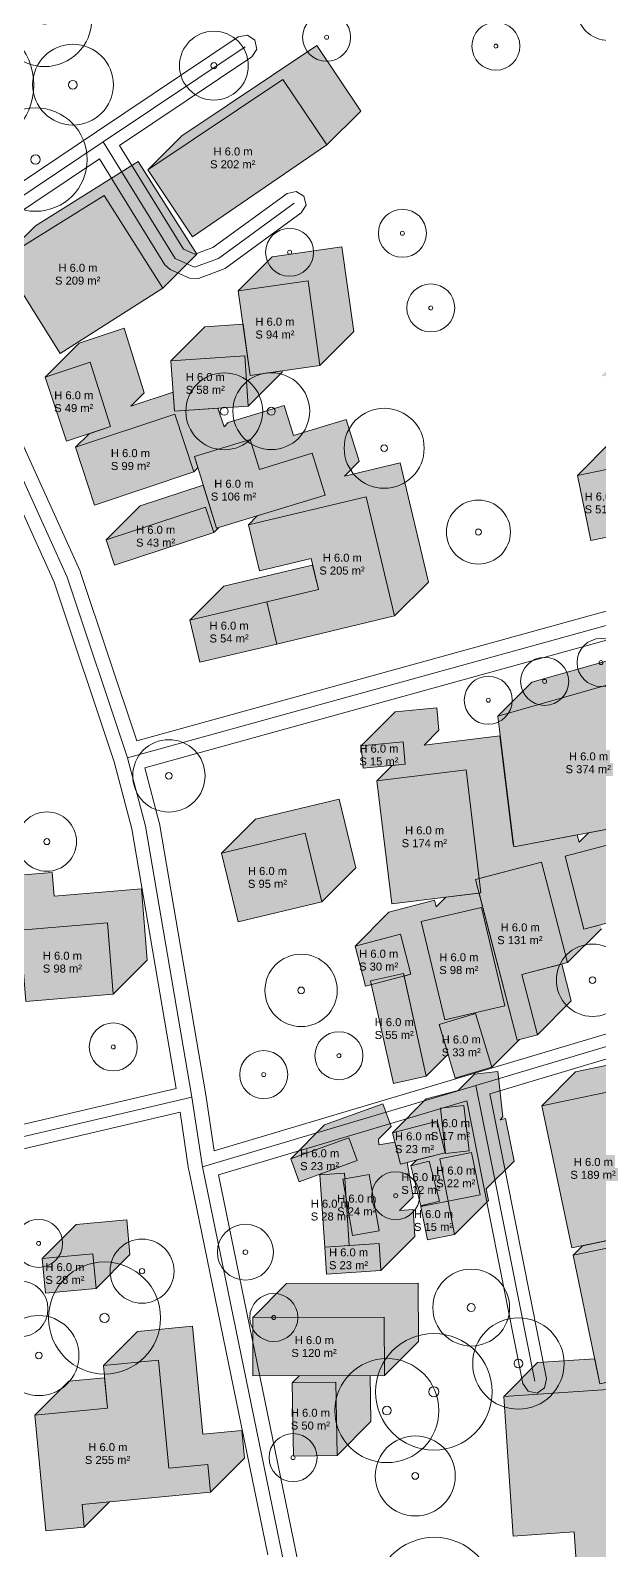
# Model space of a CAD drawing. Header units: metres. Extents: x -4 to 969, y -5 to 964.
# Drawn here: x 252.4 to 323.6, y 416.8 to 606.7 of the extents above; entities that cross this region are included whole.
import ezdxf

# ---------------------------------------------------------------- set-up
doc = ezdxf.new("R2010")
doc.units = ezdxf.units.M
doc.header["$MEASUREMENT"] = 0
for name, color, linetype, lineweight, true_color in [('TPX_BUILDING_AREAS_TEXT', 7, 'CONTINUOUS', 0, 0x000000), ('TPX_BUILDING_HEIGHTS_TEXT', 7, 'CONTINUOUS', 0, 0x000000), ('TPX_BUILDINGS', 7, 'CONTINUOUS', 0, 0x000000), ('TPX_BUILDINGS_HATCH', 7, 'CONTINUOUS', 0, 0xf0f0f0), ('TPX_BUILDINGS_SHADOWS_HATCH', 7, 'CONTINUOUS', 0, 0x000000), ('TPX_BUILDINGS_SHADOWS_OUTLINES', 7, 'CONTINUOUS', 0, 0x000000), ('TPX_ROADS_AXES', 7, 'CONTINUOUS', 0, 0x323232), ('TPX_ROADS_CONTOURS', 7, 'CONTINUOUS', 0, 0x646464), ('TPX_VEGETATION_TREES_INDIVIDUAL', 7, 'CONTINUOUS', 0, 0x136734)]:
    doc.layers.add(name, color=color, linetype=linetype, lineweight=lineweight, true_color=true_color)
doc.styles.add('TPX_TEXTE', font='arial.ttf')

# ---------------------------------------------------------------- blocks, each defined once
blk = doc.blocks.new('TREETR005_CR065')
at = {"layer": 'TPX_VEGETATION_TREES_INDIVIDUAL'}
for radius in [6.5, 0.5416666666666666]:
    blk.add_circle((0, 0, 0.0361), radius, dxfattribs=at)
blk = doc.blocks.new('TREETR007_CR080')
at = {"layer": 'TPX_VEGETATION_TREES_INDIVIDUAL'}
for radius in [8.03, 0.7083333333333334]:
    blk.add_circle((0, 0, 0.0361), radius, dxfattribs=at)
blk = doc.blocks.new('TREETR003_CR040')
at = {"layer": 'TPX_VEGETATION_TREES_INDIVIDUAL'}
for radius in [4, 0.3333333333333333]:
    blk.add_circle((0, 0, 0.0361), radius, dxfattribs=at)
blk = doc.blocks.new('TREETR006_CR059')
at = {"layer": 'TPX_VEGETATION_TREES_INDIVIDUAL'}
for radius in [5.9, 0.5833333333333334]:
    blk.add_circle((0, 0, 0.0361), radius, dxfattribs=at)
blk = doc.blocks.new('TREETR003_CR030')
at = {"layer": 'TPX_VEGETATION_TREES_INDIVIDUAL'}
for radius in [3, 0.25]:
    blk.add_circle((0, 0, 0.0361), radius, dxfattribs=at)
blk = doc.blocks.new('TREETR004_CR037')
at = {"layer": 'TPX_VEGETATION_TREES_INDIVIDUAL'}
for radius in [3.71, 0.375]:
    blk.add_circle((0, 0, 0.0361), radius, dxfattribs=at)
blk = doc.blocks.new('TREETR004_CR043')
at = {"layer": 'TPX_VEGETATION_TREES_INDIVIDUAL'}
for radius in [4.3, 0.375]:
    blk.add_circle((0, 0, 0.0361), radius, dxfattribs=at)
blk = doc.blocks.new('TREETR006_CR075')
at = {"layer": 'TPX_VEGETATION_TREES_INDIVIDUAL'}
for radius in [7.5, 0.625]:
    blk.add_circle((0, 0, 0.0361), radius, dxfattribs=at)
blk = doc.blocks.new('TREETR006_CR073')
at = {"layer": 'TPX_VEGETATION_TREES_INDIVIDUAL'}
for radius in [7.28, 0.625]:
    blk.add_circle((0, 0, 0.0361), radius, dxfattribs=at)
blk = doc.blocks.new('TREETR005_CR051')
at = {"layer": 'TPX_VEGETATION_TREES_INDIVIDUAL'}
for radius in [5.05, 0.5416666666666666]:
    blk.add_circle((0, 0, 0.0361), radius, dxfattribs=at)
blk = doc.blocks.new('TREETR005_CR048')
at = {"layer": 'TPX_VEGETATION_TREES_INDIVIDUAL'}
for radius in [4.8, 0.5]:
    blk.add_circle((0, 0, 0.0361), radius, dxfattribs=at)
blk = doc.blocks.new('TREETR003_CR035')
at = {"layer": 'TPX_VEGETATION_TREES_INDIVIDUAL'}
for radius in [3.5, 0.2916666666666667]:
    blk.add_circle((0, 0, 0.0361), radius, dxfattribs=at)
blk = doc.blocks.new('TREETR004_CR040')
at = {"layer": 'TPX_VEGETATION_TREES_INDIVIDUAL'}
for radius in [4, 0.375]:
    blk.add_circle((0, 0, 0.0361), radius, dxfattribs=at)
blk = doc.blocks.new('TREETR006_CR070')
at = {"layer": 'TPX_VEGETATION_TREES_INDIVIDUAL'}
for radius in [7, 0.5833333333333334]:
    blk.add_circle((0, 0, 0.0361), radius, dxfattribs=at)
blk = doc.blocks.new('TREETR006_CR065')
at = {"layer": 'TPX_VEGETATION_TREES_INDIVIDUAL'}
for radius in [6.46, 0.5833333333333334]:
    blk.add_circle((0, 0, 0.0361), radius, dxfattribs=at)
blk = doc.blocks.new('TREETR005_CR057')
at = {"layer": 'TPX_VEGETATION_TREES_INDIVIDUAL'}
for radius in [5.71, 0.5416666666666666]:
    blk.add_circle((0, 0, 0.0361), radius, dxfattribs=at)
blk = doc.blocks.new('TREETR004_CR050')
at = {"layer": 'TPX_VEGETATION_TREES_INDIVIDUAL'}
for radius in [5, 0.4166666666666667]:
    blk.add_circle((0, 0, 0.0361), radius, dxfattribs=at)
blk = doc.blocks.new('TREETR004_CR045')
at = {"layer": 'TPX_VEGETATION_TREES_INDIVIDUAL'}
for radius in [4.52, 0.4166666666666667]:
    blk.add_circle((0, 0, 0.0361), radius, dxfattribs=at)

msp = doc.modelspace()

# ---------------------------------------------------------------- hatches: boundary and pattern name
at = {"layer": 'TPX_BUILDINGS_HATCH'}
for points in [[(283.96774423879106, 600.6147522518877), (267.0917009190889, 589.3102840969805), (272.6891130284639, 580.9551806042437), (289.45521677297074, 592.4141535351519), (283.96774423879106, 600.6147522518877)], [(261.6363128499361, 586.1102490017656), (248.81372106831986, 578.0903448651079), (256.1507839040132, 566.3785223553423), (268.9839242772432, 574.5422119686846), (261.6363128499361, 586.1102490017656)], [(287.11572874349076, 575.4446997235063), (278.4024394826265, 574.2148632595781), (279.8996023015352, 563.636635262752), (288.60197389882524, 564.8553833554033), (287.11572874349076, 575.4446997235063)], [(279.20280588429887, 566.0895351956133), (269.97315538686235, 565.4553751538042), (270.4069837407442, 559.164633233333), (279.63663614552934, 559.7987923214678), (279.20280588429887, 566.0895351956133)], [(259.87713182729203, 565.2721552441362), (254.27558649342973, 563.4207787106279), (256.93723905843217, 555.4112667629961), (262.4074720219942, 557.2291006634478), (259.87713182729203, 565.2721552441362)], [(270.4627641515108, 558.7998785565142), (258.06726682942826, 554.6625065396074), (260.4419969395967, 547.4373011181597), (272.83749521535356, 551.5746731350664), (270.4627641515108, 558.7998785565142)], [(279.90026319783647, 555.619636018062), (272.90876711171586, 553.4878954479937), (275.6716560201021, 544.52768846252), (289.2608026341768, 548.6573671887163), (287.64726198476274, 553.8942856381182), (281.0496448354097, 551.8852896282915), (279.90026319783647, 555.619636018062)], [(326.8331254796358, 552.3790783474687), (320.76997316640336, 551.1235193798784), (322.4682687596651, 543.0117773602251), (328.5314220265718, 544.2673372814897), (326.8331254796358, 552.3790783474687)], [(274.28447283071, 547.1555723736528), (261.8778346852632, 543.084516007686), (262.91609133046586, 539.924869019771), (275.32273042958695, 543.9959253857378), (274.28447283071, 547.1555723736528)], [(294.3643487767549, 548.4726881573442), (279.66741598409135, 544.9701923916582), (281.0415052251192, 539.212876755977), (287.4871543721529, 540.745953042293), (288.4069484547945, 536.8782658169512), (281.96129835408647, 535.3451885769609), (283.2135623769136, 530.0740789959673), (297.9105008916231, 533.576576669002), (294.3643487767549, 548.4726881573442)], [(281.96129835408647, 535.3451885769609), (272.34208620351274, 533.0512432644609), (273.5943168477388, 527.791191537166), (283.2135623769136, 530.0740789959673), (281.96129835408647, 535.3451885769609)], [(329.69866693776567, 526.4120611737017), (310.84562814992387, 521.0732912609819), (312.81894529622514, 504.73522229888476), (336.03305185597856, 509.12423082091846), (329.69866693776567, 526.4120611737017)], [(298.9841493443819, 517.8441605160479), (293.77296007436235, 517.3650602886919), (294.0217479543062, 514.5681032727007), (299.2329372243257, 515.0472035000566), (298.9841493443819, 517.8441605160479)], [(306.8565944508882, 514.3498978207354), (295.7016443089815, 512.9915470669512), (297.57366026204545, 497.6262898037676), (308.7176650838228, 498.98461003997363), (306.8565944508882, 514.3498978207354)], [(286.77331484120805, 506.45329614379443), (276.30053652089555, 503.9468473980669), (278.37241972249467, 495.38278051116504), (288.8561815099092, 497.8782028744463), (286.77331484120805, 506.45329614379443)], [(330.81670130055863, 506.5883345196489), (319.2283624486299, 503.5811247418169), (321.59751070302445, 494.45394178130664), (324.91315496724565, 495.31473680236377), (325.809806235251, 491.88930268981494), (334.0715240315767, 494.04674478271045), (330.81670130055863, 506.5883345196489)], [(316.295742400107, 502.80987115600146), (308.04491461080033, 500.6745800564531), (313.25928247731645, 480.57487817504443), (315.7760919408174, 481.2343811581377), (313.8166002110811, 488.7703756878618), (319.55055940907914, 490.26828046538867), (316.295742400107, 502.80987115600146)], [(308.7884734944673, 497.17130799987353), (301.27030885976274, 495.40299268462695), (304.19588697713334, 483.11480661132373), (311.71405351918656, 484.8831219265703), (308.7884734944673, 497.17130799987353)], [(262.0453428105684, 495.2262596676592), (251.12999285024125, 494.3330320904497), (251.84492529195268, 485.4334082196001), (262.77122915547807, 486.326667268062), (262.0453428105684, 495.2262596676592)], [(298.6575597600313, 493.8143543789629), (292.98924101155717, 492.3387531826738), (294.2845319585176, 487.34421392180957), (299.96380174916703, 488.81984563567676), (298.6575597600313, 493.8143543789629)], [(299.0437311009737, 488.8946613857988), (294.93979585927445, 487.9763598034624), (297.7791990117403, 475.17926641204394), (301.8940852956148, 476.0975985119585), (299.0437311009737, 488.8946613857988)], [(308.059281714377, 483.89973684051074), (303.4857448415132, 482.52673669555224), (305.51952398580033, 475.83135457732715), (310.10398042958695, 477.2154430935625), (308.059281714377, 483.89973684051074)], [(326.46099985402543, 474.51912255981006), (316.31573713582475, 472.367438752437), (320.09989870351274, 454.61905141570605), (330.3108390645357, 456.78197904326953), (326.46099985402543, 474.51912255981006)], [(306.5804342107149, 472.40638204314746), (303.65751684468705, 472.0774740765337), (304.297638304648, 466.4176153729204), (307.231476195273, 466.7576107571367), (306.5804342107149, 472.40638204314746)], [(303.23498571675736, 470.4618267605547), (297.6541761235567, 469.01964612700976), (298.6727145985933, 465.08588929870166), (304.2535251454683, 466.5280699322466), (303.23498571675736, 470.4618267605547)], [(292.2025007085176, 468.3850578854326), (284.9496034459444, 465.74391694762744), (285.99791181844193, 462.9049782345537), (293.25077856343705, 465.55717797973193), (292.2025007085176, 468.3850578854326)], [(302.26352728169877, 465.44984956481494), (299.96551168721635, 464.8683685848955), (301.2278903798433, 459.89585252502), (303.52590692800004, 460.47733350493945), (302.26352728169877, 465.44984956481494)], [(307.5606178120943, 466.537378747249), (303.59869612019975, 465.7411140988115), (304.6210016087862, 460.46935792663135), (308.6377385930391, 461.24366136291064), (307.5606178120943, 466.537378747249)], [(291.6564048604341, 463.9824642727617), (288.59078539174516, 463.7747940609697), (289.19662607472856, 454.73111100890674), (292.26227606099565, 454.927723367), (291.6564048604341, 463.9824642727617)], [(294.76691473287065, 463.8032335827593), (291.4504894093843, 463.21888776519336), (292.6748527364107, 456.1894888470415), (296.0241311864229, 456.7739271710161), (294.76691473287065, 463.8032335827593)], [(304.6210016087862, 460.46935792663135), (301.2281392888399, 459.8073896954302), (302.02831972402055, 455.64080186584033), (305.4321321324678, 456.3027996609453), (304.6210016087862, 460.46935792663135)], [(330.5324672536226, 455.8537373135332), (320.2557290868135, 453.7237972805742), (323.5861533955904, 437.66599698760547), (334.0266898946138, 439.96226735808887), (330.5324672536226, 455.8537373135332)], [(260.2123931722017, 453.8976139614824), (253.9064725713106, 453.29380269744433), (254.31285894673783, 448.9712957928423), (260.61878050130326, 449.57510610320605), (260.2123931722017, 453.8976139614824)], [(295.9957603291841, 455.18150563933887), (289.19662607472856, 454.73111100890674), (289.42513025563676, 451.3590845654253), (296.22426546376664, 451.8094791958574), (295.9957603291841, 455.18150563933887)], [(296.6458715276094, 445.97207780578174), (280.19800318044145, 445.9257893154863), (280.2185090855928, 438.63867040374316), (296.66638124745805, 438.68495794036426), (296.6458715276094, 445.97207780578174)], [(262.0516675786348, 434.59564157226123), (252.96499479573686, 433.72967477538623), (254.3525823430391, 419.28086324431933), (259.1477235631319, 419.73666997649707), (258.86596144002397, 422.5777659008745), (274.92636717122514, 424.11577363708057), (274.588108427939, 427.57595391967334), (269.7163451985689, 427.1088709423784), (268.41903150838334, 440.60695501067676), (261.5438312367769, 439.94625135161914), (262.0516675786348, 434.59564157226123)], [(353.686310179648, 438.8786568234209), (311.5667623357149, 436.0619358608965), (312.7327836827608, 418.6379170010332), (320.37496984761674, 419.1459784100298), (320.9467519597383, 410.5334581921343), (313.3155139760347, 410.0254273007158), (314.2988237218233, 395.26585622527637), (342.6997331456514, 397.1593126843218), (341.49922693532426, 415.15824743011035), (355.2179378346773, 416.0704531262163), (353.686310179648, 438.8786568234209)], [(290.56914270680863, 437.86056943633594), (285.1378387288423, 437.76787896850146), (285.3169444875093, 428.60135789611377), (290.7372678593965, 428.70507474639453), (290.56914270680863, 437.86056943633594)]]:
    msp.add_hatch(color=256, dxfattribs=at).paths.add_polyline_path(points)
at = {"layer": 'TPX_BUILDINGS_SHADOWS_HATCH'}
for points in [[(271.3343414143892, 593.5529255459551), (267.09173811238725, 589.3103212902788), (283.96773851674516, 600.6147608349565), (289.45522344869096, 592.4141611645464), (293.69785726827104, 596.6567940304521), (288.21038473409135, 604.8573937008623), (271.3343414143892, 593.5529255459551)], [(253.05636156362016, 582.3329853604082), (248.813751585898, 578.090375382686), (261.6363080815645, 586.1102575848345), (268.9839309529634, 574.5422195980791), (273.2265647725435, 578.7848524639849), (265.87895334523637, 590.3528894970659), (253.05636156362016, 582.3329853604082)], [(282.6450799779268, 578.4575037548784), (278.4024509267183, 574.2148747036699), (287.11572683614213, 575.4447102139238), (288.6019824818941, 564.8553928921465), (292.84461534779985, 569.0980248043779), (291.35836923879106, 579.687341172481), (282.6450799779268, 578.4575037548784)], [(274.21579588216264, 569.6980166027788), (269.97316683095414, 565.455386597896), (279.20280493062455, 566.0895447323564), (279.6366447285982, 559.7988018582109), (283.87927664082963, 564.0414328167681), (283.8688577489229, 564.1925100872759), (279.89960420888383, 563.6366247723345), (278.99523199361283, 570.0264057705645), (274.21579588216264, 569.6980166027788)], [(258.51822698873, 567.6634192059282), (254.27560079854447, 563.420793969417), (259.8771289662691, 565.2721647808794), (262.4074796513887, 557.2291102001909), (259.7511018590303, 556.3463425228838), (258.06728304189164, 554.6625227520708), (270.4627603368135, 558.7998880932573), (272.8375028447481, 551.5746817181353), (273.3428672627779, 552.0800451824907), (272.9087566212984, 553.4878925869707), (279.9002603368135, 555.6196455548052), (281.0496515111299, 551.8853020260576), (287.64725817006547, 553.8942951748613), (289.26081026357133, 548.6573757717852), (280.7761262730928, 546.0789026806597), (279.6674293355318, 544.9702057430986), (294.364345915732, 548.4726986477617), (297.9105085210176, 533.5765852520708), (302.1531413869234, 537.8192171643022), (298.6069892720552, 552.7153296063188), (291.6641935185762, 551.0607580731157), (293.5034431294771, 552.9000076840166), (291.88990248006303, 558.1369261334185), (285.29228533071, 556.1279301235918), (284.14290369313676, 559.8622765133623), (277.15140760701615, 557.7305368969683), (276.62449301045854, 557.2036223004106), (275.8568910436006, 559.5390801022295), (270.4069846944185, 559.1646227429155), (270.2422775105806, 561.5528149197344), (264.9721072987886, 559.7937368939165), (266.6501125172945, 561.4717421124224), (264.1197723225923, 569.5147966931108), (258.51822698873, 567.6634192059282)], [(325.01261366170365, 555.3661598751787), (320.7699855641695, 551.1235317776445), (326.83312357228715, 552.3790888378862), (328.53142965596635, 544.2673458645586), (331.1547511891695, 546.8906673977617), (328.4273580388399, 546.2242884228472), (326.72133672994096, 553.1859907696489), (332.3789495305391, 554.573116738582), (334.1506427602144, 547.6226639340166), (337.36011350911576, 550.8321337292437), (336.38443792623, 555.4469017575029), (342.3490413503023, 556.7021984646562), (345.10148561757524, 543.6837019512895), (347.70259607594926, 546.2848133633379), (344.3678993062349, 560.4768204281572), (340.6270879582735, 559.6895451138262), (337.25771845143754, 556.3201756069902), (336.62159288686235, 558.8157476971392), (335.48253668111283, 558.53647752502), (335.57086313527543, 558.6248039791826), (333.406600363669, 568.8804726193193), (327.9782747105928, 567.7372793743853), (323.73564661305863, 563.4946512768511), (329.16395796102006, 564.6378416607622), (331.32823026936967, 554.3821720669512), (325.89989698689897, 553.2389597485308), (325.43262708943803, 555.4531368801836), (325.01261366170365, 555.3661598751787)], [(266.1204751805635, 547.3271565029863), (261.8778499440523, 543.0845312664751), (274.28446996968705, 547.155581910396), (275.32273710530717, 543.9959339688066), (275.9342979268404, 544.6074928829912), (275.67165888112504, 544.5276789257769), (274.01014269154985, 549.9160351345781), (266.1204751805635, 547.3271565029863)], [(276.58472669881303, 537.2938837597612), (272.34209860127885, 533.0512566159014), (281.96129644673783, 535.3451981137041), (288.40693605702836, 536.8782734463457), (287.6791213826509, 539.9386963436846), (286.20393884938676, 539.5878290722612), (276.58472669881303, 537.2938837597612)], [(298.01560056966264, 521.6077007839922), (293.7729705647798, 517.3650707791094), (298.98414839070756, 517.8441710064653), (299.2329467610689, 515.0472149441484), (297.6078885869356, 514.8977922985796), (295.7016567067476, 512.9915594647173), (306.8565934972139, 514.3499073574785), (308.49875486653764, 500.79204316833057), (316.295739539084, 502.8098806927446), (319.5505670384737, 490.2682890484575), (323.79319990437943, 494.51092096068896), (323.66845739644486, 494.9915842602495), (321.5975135640474, 494.4539322445635), (319.22835291188676, 503.58112188079394), (330.81669939321, 506.5883440563921), (334.07153166097123, 494.0467533657793), (332.238369353232, 493.568028886104), (328.4439481572481, 489.7736076901201), (334.87932432454545, 491.06338639953174), (335.8678582982393, 486.12327237823047), (340.11049116414506, 490.36590524413623), (339.1219676808687, 495.30601735808887), (334.380513556418, 494.3557352612261), (338.314164526877, 498.28938527801074), (337.87738741200883, 499.97238584258594), (337.17623461049516, 499.81666036345996), (336.0226625279756, 505.03275438048877), (333.50558508199174, 504.4727720806841), (333.07295645039994, 506.43987413146533), (338.1618608311983, 507.57106633880176), (339.7480501012178, 500.3878759930376), (343.9906829671236, 504.6305069515947), (342.4045041875215, 511.8136972973589), (337.6701453999849, 510.7613243649248), (340.27569235127885, 513.3668713162187), (333.94130743306596, 530.654701669002), (315.08826864522416, 525.3159327099565), (310.8456424550386, 521.073306519771), (329.6986640767427, 526.4120707104448), (336.0330594853731, 509.1242394039873), (335.6930230931612, 509.0599321911577), (335.5548309163423, 508.92174001433887), (335.5271076039644, 509.02856298186816), (322.1458543614717, 506.4986166546587), (320.983727820334, 505.336490113521), (320.75059164327104, 506.23481984832324), (312.81894720357377, 504.7352118084673), (312.7815135793062, 505.0450558254961), (312.7413867787691, 505.03467126586474), (311.0992349461885, 518.5925383160356), (301.624524481711, 517.4387917111162), (303.475577719626, 519.2898449490312), (303.22678983968217, 522.0868010113481), (298.01560056966264, 521.6077007839922)], [(280.54317701619584, 508.1894888470415), (276.300549872336, 503.94686170318164), (286.7733119801851, 506.4533066342119), (288.85618913930375, 497.87821145751514), (293.0988220052095, 502.1208443234209), (291.01595533650834, 510.69593759276904), (280.54317701619584, 508.1894888470415)], [(244.29560793202836, 500.656576592708), (240.05297697347123, 496.4139465878252), (250.88074148457963, 497.29586644866504), (251.35599554341752, 491.51958795287646), (251.1299833134981, 494.3330311367754), (262.0453418568941, 495.22627015807666), (262.7712377385469, 486.3266777584795), (267.01386965077836, 490.5693087170366), (266.2879833058687, 499.4689011166338), (255.37263429921586, 498.57567258575), (255.36756647389848, 498.5706047604326), (255.12338293355424, 501.53849645354785), (244.29560793202836, 500.656576592708)], [(315.9110435323091, 489.3175053189043), (313.8166116551729, 488.7703680584673), (315.77609957021195, 481.23438974120654), (320.0187324361177, 485.4770226071123), (318.8223842458101, 490.0780453274492), (315.9110435323091, 489.3175053189043)], [(320.55837763112504, 476.6100792477373), (316.31574953359086, 472.3674511502031), (326.4609979466768, 474.51913305022754), (326.68762720387895, 473.4750389645342), (341.2165092305513, 476.6727432797197), (348.59310472768266, 443.1658606121782), (352.8357375935884, 447.40849157073535), (346.473983176169, 476.3056702206377), (341.832363493857, 475.74559159972705), (341.3114093617769, 480.00248475768603), (330.930261023459, 477.71766706206836), (330.7036403493257, 478.76176400878467), (320.55837763112504, 476.6100792477373)], [(289.19224394124467, 469.98655744292773), (284.9496206120821, 465.74393411376514), (292.20249784749467, 468.3850674221758), (293.2507861928316, 465.5571865628008), (288.7142633275362, 463.89827199676074), (288.59079683583695, 463.7748055050615), (291.6564039067598, 463.9824747631792), (291.7045110539766, 463.2636560986284), (294.766912825522, 463.80324407317676), (296.0241388158174, 456.77393575408496), (292.6748546437593, 456.18947931029834), (291.8678411321016, 460.82270570495166), (292.2618545369478, 454.9341702053789), (295.9957593755098, 455.18151517608203), (296.2242740468355, 451.8094887326006), (300.46690595906693, 456.0521196911577), (300.2384008244844, 459.42414613463916), (298.5633920506807, 459.31318898894824), (300.2667716817232, 461.0165676663164), (299.50069177907426, 465.29984231689014), (298.67271650594193, 465.0858788082842), (297.95443189900834, 467.859963853145), (295.94714296620805, 467.5062851498369), (295.9002775029512, 468.2066769192461), (297.49341905873735, 469.7998184750322), (296.4451412038179, 472.6276993344072), (289.19224394124467, 469.98655744292773)], [(321.4334510640474, 454.9015202114824), (320.25574148457963, 453.72381063201465), (330.53246534627397, 455.85374685027637), (333.9491638020845, 440.3148970196489), (328.8669866399141, 463.43420358398), (330.3108466939302, 456.7819876263384), (321.4334510640474, 454.9015202114824)], [(258.1491130666109, 457.53644414641894), (253.90648306172807, 453.29381414153613), (260.2123922185274, 453.8976244518999), (260.6187900380464, 449.57511754729785), (264.86142099660356, 453.81774755218066), (264.455033667502, 458.14025541045703), (258.1491130666109, 457.53644414641894)], [(284.44064462941606, 450.16843076446094), (280.1980127171846, 445.9257998059038), (296.6458715276094, 445.9720873425249), (296.6663907842012, 438.68496843078174), (300.90902174275834, 442.92759938933887), (300.8885120229097, 450.21471830108203), (284.44064462941606, 450.16843076446094)], [(265.7864717320772, 444.18889184691943), (261.54384077352006, 439.9462618420366), (268.419030554709, 440.6069645474199), (269.71635378163774, 427.1088823864702), (274.5881074742647, 427.5759644100908), (274.926375754294, 424.11578412749805), (279.16900766652543, 428.35841413238086), (278.8307489232393, 431.81859441497363), (273.9589856938692, 431.3515114376787), (272.66167200368363, 444.84959550597705), (265.7864717320772, 444.18889184691943)], [(315.8094028310152, 440.3045763561968), (311.5667737798067, 436.0619473049883), (353.67079866689164, 438.8776297161821), (353.6527007893892, 439.14395280578174), (373.45878923696, 440.49352212646045), (374.2927678899141, 428.2215637753252), (378.53539980214555, 432.4641947338823), (377.7014306859346, 444.7361530850176), (357.895351775107, 443.38659330108203), (357.60863531392533, 443.0998768399004), (344.22295225423295, 442.20471616485156), (323.5861562566133, 437.6659874508623), (322.9399951772066, 440.7814306805376), (315.8094028310152, 440.3045763561968)], [(257.20763529103715, 437.97231622436084), (252.96500528615434, 433.729686219478), (262.051656134543, 434.5956501553301), (261.69062078755815, 438.3995470593218), (257.20763529103715, 437.97231622436084)], [(286.02496088307817, 438.6550011227373), (285.1378492192598, 437.76788945891894), (290.5691417531343, 437.8605799267534), (290.7372773961397, 428.7050842831377), (294.9799083546968, 432.94771619536914), (294.87464559834916, 438.67990632751025), (286.02496088307817, 438.6550011227373)], [(262.3195365743013, 422.9084839413408), (258.86597288411576, 422.57775731780566), (259.1477321462007, 419.73667951324023), (262.3195365743013, 422.9084839413408)]]:
    msp.add_hatch(color=256, dxfattribs=at).paths.add_polyline_path(points)
h = msp.add_hatch(color=256, dxfattribs=at)
h.paths.add_polyline_path([(297.23188150685746, 496.5813936779741), (292.9892543629976, 492.33876653411426), (298.65755689900834, 493.81436391570605), (299.96380937856156, 488.8198542187456), (299.10982836049516, 488.59794946410693), (301.8940929250093, 476.09760709502734), (304.61280477803666, 478.81631799438037), (303.48573530477006, 482.5267338345293), (308.05927885335404, 483.8997463772539), (310.1039880589815, 477.21545167663135), (313.5358861760469, 480.64734884002246), (313.2592843846651, 480.57486863830127), (308.490509398398, 498.9569115231279), (304.3153232411714, 498.44800706603564), (303.11251390737016, 497.2451977322344), (302.9002002553316, 498.0569948742632), (297.23188150685746, 496.5813936779741)])
h.paths.add_polyline_path([(301.2702993230196, 495.4029907772783), (308.7884715871187, 497.1713175366167), (311.7140611485811, 484.8831314633135), (304.195888884482, 483.11479707458057), (301.2702993230196, 495.4029907772783)], flags=16)
h = msp.add_hatch(color=256, dxfattribs=at)
h.paths.add_polyline_path([(301.896816618857, 473.26228662231006), (297.6541885213228, 469.0196594784502), (303.2349828557344, 470.46183725097217), (304.25353277486283, 466.5280785153154), (300.70931471150834, 465.6121725628618), (299.9655259923311, 464.86838289001025), (302.26352537435014, 465.4498591015581), (303.5259145573946, 460.4773430416826), (301.3466399983736, 459.92589040496387), (301.228151686606, 459.8074020931963), (304.6209901646944, 460.4693655560259), (303.5986865834566, 465.7411121914629), (307.56061590474565, 466.5373882839922), (308.63774717610795, 461.2436708996538), (304.62101305287797, 460.4693493435625), (305.43214071553666, 456.3028101513628), (309.6747726277681, 460.5454411099199), (309.39200723927934, 461.9979300091509), (312.8803800420137, 465.48630185821094), (311.8032583073946, 470.7800192425493), (311.11569917958695, 470.6418337414507), (311.4741166905733, 471.000251252437), (310.8230747060152, 476.64902253844775), (307.90015733998735, 476.3201155255083), (305.86874521535356, 474.2887043545488), (301.896816618857, 473.26228662231006)])
h.paths.add_polyline_path([(303.6575063542696, 472.0774731228594), (306.58043230336625, 472.4063915798906), (307.23148477834184, 466.7576202938799), (304.2976392583223, 466.4176048825029), (303.6575063542696, 472.0774731228594)], flags=16)

# ---------------------------------------------------------------- linework, layer by layer
at = {"layer": 'TPX_BUILDINGS', "elevation": 0.042100000000000005}
for points in [[(283.96774423879106, 600.6147522518877), (267.0917009190889, 589.3102840969805), (272.6891130284639, 580.9551806042437), (289.45521677297074, 592.4141535351519)], [(261.6363128499361, 586.1102490017656), (248.81372106831986, 578.0903448651079), (256.1507839040132, 566.3785223553423), (268.9839242772432, 574.5422119686846)], [(287.11572874349076, 575.4446997235063), (278.4024394826265, 574.2148632595781), (279.8996023015352, 563.636635262752), (288.60197389882524, 564.8553833554033)], [(279.20280588429887, 566.0895351956133), (269.97315538686235, 565.4553751538042), (270.4069837407442, 559.164633233333), (279.63663614552934, 559.7987923214678)], [(259.87713182729203, 565.2721552441362), (254.27558649342973, 563.4207787106279), (256.93723905843217, 555.4112667629961), (262.4074720219942, 557.2291006634478)], [(270.4627641515108, 558.7998785565142), (258.06726682942826, 554.6625065396074), (260.4419969395967, 547.4373011181597), (272.83749521535356, 551.5746731350664)], [(279.90026319783647, 555.619636018062), (272.90876711171586, 553.4878954479937), (275.6716560201021, 544.52768846252), (289.2608026341768, 548.6573671887163), (287.64726198476274, 553.8942856381182), (281.0496448354097, 551.8852896282915)], [(326.8331254796358, 552.3790783474687), (320.76997316640336, 551.1235193798784), (322.4682687596651, 543.0117773602251), (328.5314220265718, 544.2673372814897)], [(274.28447283071, 547.1555723736528), (261.8778346852632, 543.084516007686), (262.91609133046586, 539.924869019771), (275.32273042958695, 543.9959253857378)], [(294.3643487767549, 548.4726881573442), (279.66741598409135, 544.9701923916582), (281.0415052251192, 539.212876755977), (287.4871543721529, 540.745953042293), (288.4069484547945, 536.8782658169512), (281.96129835408647, 535.3451885769609), (283.2135623769136, 530.0740789959673), (297.9105008916231, 533.576576669002)], [(281.96129835408647, 535.3451885769609), (272.34208620351274, 533.0512432644609), (273.5943168477388, 527.791191537166), (283.2135623769136, 530.0740789959673)], [(329.69866693776567, 526.4120611737017), (310.84562814992387, 521.0732912609819), (312.81894529622514, 504.73522229888476), (336.03305185597856, 509.12423082091846)], [(298.9841493443819, 517.8441605160479), (293.77296007436235, 517.3650602886919), (294.0217479543062, 514.5681032727007), (299.2329372243257, 515.0472035000566)], [(306.8565944508882, 514.3498978207354), (295.7016443089815, 512.9915470669512), (297.57366026204545, 497.6262898037676), (308.7176650838228, 498.98461003997363)], [(286.77331484120805, 506.45329614379443), (276.30053652089555, 503.9468473980669), (278.37241972249467, 495.38278051116504), (288.8561815099092, 497.8782028744463)], [(330.81670130055863, 506.5883345196489), (319.2283624486299, 503.5811247418169), (321.59751070302445, 494.45394178130664), (324.91315496724565, 495.31473680236377), (325.809806235251, 491.88930268981494), (334.0715240315767, 494.04674478271045)], [(316.295742400107, 502.80987115600146), (308.04491461080033, 500.6745800564531), (313.25928247731645, 480.57487817504443), (315.7760919408174, 481.2343811581377), (313.8166002110811, 488.7703756878618), (319.55055940907914, 490.26828046538867)], [(308.7884734944673, 497.17130799987353), (301.27030885976274, 495.40299268462695), (304.19588697713334, 483.11480661132373), (311.71405351918656, 484.8831219265703)], [(262.0453428105684, 495.2262596676592), (251.12999285024125, 494.3330320904497), (251.84492529195268, 485.4334082196001), (262.77122915547807, 486.326667268062)], [(298.6575597600313, 493.8143543789629), (292.98924101155717, 492.3387531826738), (294.2845319585176, 487.34421392180957), (299.96380174916703, 488.81984563567676)], [(299.0437311009737, 488.8946613857988), (294.93979585927445, 487.9763598034624), (297.7791990117403, 475.17926641204394), (301.8940852956148, 476.0975985119585)], [(308.059281714377, 483.89973684051074), (303.4857448415132, 482.52673669555224), (305.51952398580033, 475.83135457732715), (310.10398042958695, 477.2154430935625)], [(326.46099985402543, 474.51912255981006), (316.31573713582475, 472.367438752437), (320.09989870351274, 454.61905141570605), (330.3108390645357, 456.78197904326953)], [(306.5804342107149, 472.40638204314746), (303.65751684468705, 472.0774740765337), (304.297638304648, 466.4176153729204), (307.231476195273, 466.7576107571367)], [(303.23498571675736, 470.4618267605547), (297.6541761235567, 469.01964612700976), (298.6727145985933, 465.08588929870166), (304.2535251454683, 466.5280699322466)], [(292.2025007085176, 468.3850578854326), (284.9496034459444, 465.74391694762744), (285.99791181844193, 462.9049782345537), (293.25077856343705, 465.55717797973193)], [(302.26352728169877, 465.44984956481494), (299.96551168721635, 464.8683685848955), (301.2278903798433, 459.89585252502), (303.52590692800004, 460.47733350493945)], [(307.5606178120943, 466.537378747249), (303.59869612019975, 465.7411140988115), (304.6210016087862, 460.46935792663135), (308.6377385930391, 461.24366136291064)], [(291.6564048604341, 463.9824642727617), (288.59078539174516, 463.7747940609697), (289.19662607472856, 454.73111100890674), (292.26227606099565, 454.927723367)], [(294.76691473287065, 463.8032335827593), (291.4504894093843, 463.21888776519336), (292.6748527364107, 456.1894888470415), (296.0241311864229, 456.7739271710161)], [(304.6210016087862, 460.46935792663135), (301.2281392888399, 459.8073896954302), (302.02831972402055, 455.64080186584033), (305.4321321324678, 456.3027996609453)], [(330.5324672536226, 455.8537373135332), (320.2557290868135, 453.7237972805742), (323.5861533955904, 437.66599698760547), (334.0266898946138, 439.96226735808887)], [(260.2123931722017, 453.8976139614824), (253.9064725713106, 453.29380269744433), (254.31285894673783, 448.9712957928423), (260.61878050130326, 449.57510610320605)], [(295.9957603291841, 455.18150563933887), (289.19662607472856, 454.73111100890674), (289.42513025563676, 451.3590845654253), (296.22426546376664, 451.8094791958574)], [(296.6458715276094, 445.97207780578174), (280.19800318044145, 445.9257893154863), (280.2185090855928, 438.63867040374316), (296.66638124745805, 438.68495794036426)], [(262.0516675786348, 434.59564157226123), (252.96499479573686, 433.72967477538623), (254.3525823430391, 419.28086324431933), (259.1477235631319, 419.73666997649707), (258.86596144002397, 422.5777659008745), (274.92636717122514, 424.11577363708057), (274.588108427939, 427.57595391967334), (269.7163451985689, 427.1088709423784), (268.41903150838334, 440.60695501067676), (261.5438312367769, 439.94625135161914)], [(353.686310179648, 438.8786568234209), (311.5667623357149, 436.0619358608965), (312.7327836827608, 418.6379170010332), (320.37496984761674, 419.1459784100298), (320.9467519597383, 410.5334581921343), (313.3155139760347, 410.0254273007158), (314.2988237218233, 395.26585622527637), (342.6997331456514, 397.1593126843218), (341.49922693532426, 415.15824743011035), (355.2179378346773, 416.0704531262163)], [(290.56914270680863, 437.86056943633594), (285.1378387288423, 437.76787896850146), (285.3169444875093, 428.60135789611377), (290.7372678593965, 428.70507474639453)]]:
    msp.add_lwpolyline(points, close=True, dxfattribs=at)
at = {"layer": 'TPX_BUILDINGS_SHADOWS_OUTLINES', "elevation": 0.0391}
for points in [[(271.3343414143892, 593.5529255459551), (267.09173811238725, 589.3103212902788), (283.96773851674516, 600.6147608349565), (289.45522344869096, 592.4141611645464), (293.69785726827104, 596.6567940304521), (288.21038473409135, 604.8573937008623)], [(253.05636156362016, 582.3329853604082), (248.813751585898, 578.090375382686), (261.6363080815645, 586.1102575848345), (268.9839309529634, 574.5422195980791), (273.2265647725435, 578.7848524639849), (265.87895334523637, 590.3528894970659)], [(282.6450799779268, 578.4575037548784), (278.4024509267183, 574.2148747036699), (287.11572683614213, 575.4447102139238), (288.6019824818941, 564.8553928921465), (292.84461534779985, 569.0980248043779), (291.35836923879106, 579.687341172481)], [(274.21579588216264, 569.6980166027788), (269.97316683095414, 565.455386597896), (279.20280493062455, 566.0895447323564), (279.6366447285982, 559.7988018582109), (283.87927664082963, 564.0414328167681), (283.8688577489229, 564.1925100872759), (279.89960420888383, 563.6366247723345), (278.99523199361283, 570.0264057705645)], [(258.51822698873, 567.6634192059282), (254.27560079854447, 563.420793969417), (259.8771289662691, 565.2721647808794), (262.4074796513887, 557.2291102001909), (259.7511018590303, 556.3463425228838), (258.06728304189164, 554.6625227520708), (270.4627603368135, 558.7998880932573), (272.8375028447481, 551.5746817181353), (273.3428672627779, 552.0800451824907), (272.9087566212984, 553.4878925869707), (279.9002603368135, 555.6196455548052), (281.0496515111299, 551.8853020260576), (287.64725817006547, 553.8942951748613), (289.26081026357133, 548.6573757717852), (280.7761262730928, 546.0789026806597), (279.6674293355318, 544.9702057430986), (294.364345915732, 548.4726986477617), (297.9105085210176, 533.5765852520708), (302.1531413869234, 537.8192171643022), (298.6069892720552, 552.7153296063188), (291.6641935185762, 551.0607580731157), (293.5034431294771, 552.9000076840166), (291.88990248006303, 558.1369261334185), (285.29228533071, 556.1279301235918), (284.14290369313676, 559.8622765133623), (277.15140760701615, 557.7305368969683), (276.62449301045854, 557.2036223004106), (275.8568910436006, 559.5390801022295), (270.4069846944185, 559.1646227429155), (270.2422775105806, 561.5528149197344), (264.9721072987886, 559.7937368939165), (266.6501125172945, 561.4717421124224), (264.1197723225923, 569.5147966931108)], [(266.1204751805635, 547.3271565029863), (261.8778499440523, 543.0845312664751), (274.28446996968705, 547.155581910396), (275.32273710530717, 543.9959339688066), (275.9342979268404, 544.6074928829912), (275.67165888112504, 544.5276789257769), (274.01014269154985, 549.9160351345781)], [(276.58472669881303, 537.2938837597612), (272.34209860127885, 533.0512566159014), (281.96129644673783, 535.3451981137041), (288.40693605702836, 536.8782734463457), (287.6791213826509, 539.9386963436846), (286.20393884938676, 539.5878290722612)], [(280.54317701619584, 508.1894888470415), (276.300549872336, 503.94686170318164), (286.7733119801851, 506.4533066342119), (288.85618913930375, 497.87821145751514), (293.0988220052095, 502.1208443234209), (291.01595533650834, 510.69593759276904)], [(244.29560793202836, 500.656576592708), (240.05297697347123, 496.4139465878252), (250.88074148457963, 497.29586644866504), (251.35599554341752, 491.51958795287646), (251.1299833134981, 494.3330311367754), (262.0453418568941, 495.22627015807666), (262.7712377385469, 486.3266777584795), (267.01386965077836, 490.5693087170366), (266.2879833058687, 499.4689011166338), (255.37263429921586, 498.57567258575), (255.36756647389848, 498.5706047604326), (255.12338293355424, 501.53849645354785)], [(297.23188150685746, 496.5813936779741), (292.9892543629976, 492.33876653411426), (298.65755689900834, 493.81436391570605), (299.96380937856156, 488.8198542187456), (299.10982836049516, 488.59794946410693), (301.8940929250093, 476.09760709502734), (304.61280477803666, 478.81631799438037), (303.48573530477006, 482.5267338345293), (308.05927885335404, 483.8997463772539), (310.1039880589815, 477.21545167663135), (313.5358861760469, 480.64734884002246), (313.2592843846651, 480.57486863830127), (308.490509398398, 498.9569115231279), (304.3153232411714, 498.44800706603564), (303.11251390737016, 497.2451977322344), (302.9002002553316, 498.0569948742632)], [(301.2702993230196, 495.4029907772783), (308.7884715871187, 497.1713175366167), (311.7140611485811, 484.8831314633135), (304.195888884482, 483.11479707458057)], [(315.9110435323091, 489.3175053189043), (313.8166116551729, 488.7703680584673), (315.77609957021195, 481.23438974120654), (320.0187324361177, 485.4770226071123), (318.8223842458101, 490.0780453274492)], [(320.55837763112504, 476.6100792477373), (316.31574953359086, 472.3674511502031), (326.4609979466768, 474.51913305022754), (326.68762720387895, 473.4750389645342), (341.2165092305513, 476.6727432797197), (348.59310472768266, 443.1658606121782), (352.8357375935884, 447.40849157073535), (346.473983176169, 476.3056702206377), (341.832363493857, 475.74559159972705), (341.3114093617769, 480.00248475768603), (330.930261023459, 477.71766706206836), (330.7036403493257, 478.76176400878467)], [(301.896816618857, 473.26228662231006), (297.6541885213228, 469.0196594784502), (303.2349828557344, 470.46183725097217), (304.25353277486283, 466.5280785153154), (300.70931471150834, 465.6121725628618), (299.9655259923311, 464.86838289001025), (302.26352537435014, 465.4498591015581), (303.5259145573946, 460.4773430416826), (301.3466399983736, 459.92589040496387), (301.228151686606, 459.8074020931963), (304.6209901646944, 460.4693655560259), (303.5986865834566, 465.7411121914629), (307.56061590474565, 466.5373882839922), (308.63774717610795, 461.2436708996538), (304.62101305287797, 460.4693493435625), (305.43214071553666, 456.3028101513628), (309.6747726277681, 460.5454411099199), (309.39200723927934, 461.9979300091509), (312.8803800420137, 465.48630185821094), (311.8032583073946, 470.7800192425493), (311.11569917958695, 470.6418337414507), (311.4741166905733, 471.000251252437), (310.8230747060152, 476.64902253844775), (307.90015733998735, 476.3201155255083), (305.86874521535356, 474.2887043545488)], [(289.19224394124467, 469.98655744292773), (284.9496206120821, 465.74393411376514), (292.20249784749467, 468.3850674221758), (293.2507861928316, 465.5571865628008), (288.7142633275362, 463.89827199676074), (288.59079683583695, 463.7748055050615), (291.6564039067598, 463.9824747631792), (291.7045110539766, 463.2636560986284), (294.766912825522, 463.80324407317676), (296.0241388158174, 456.77393575408496), (292.6748546437593, 456.18947931029834), (291.8678411321016, 460.82270570495166), (292.2618545369478, 454.9341702053789), (295.9957593755098, 455.18151517608203), (296.2242740468355, 451.8094887326006), (300.46690595906693, 456.0521196911577), (300.2384008244844, 459.42414613463916), (298.5633920506807, 459.31318898894824), (300.2667716817232, 461.0165676663164), (299.50069177907426, 465.29984231689014), (298.67271650594193, 465.0858788082842), (297.95443189900834, 467.859963853145), (295.94714296620805, 467.5062851498369), (295.9002775029512, 468.2066769192461), (297.49341905873735, 469.7998184750322), (296.4451412038179, 472.6276993344072)], [(303.6575063542696, 472.0774731228594), (306.58043230336625, 472.4063915798906), (307.23148477834184, 466.7576202938799), (304.2976392583223, 466.4176048825029)], [(321.4334510640474, 454.9015202114824), (320.25574148457963, 453.72381063201465), (330.53246534627397, 455.85374685027637), (333.9491638020845, 440.3148970196489), (328.8669866399141, 463.43420358398), (330.3108466939302, 456.7819876263384)], [(258.1491130666109, 457.53644414641894), (253.90648306172807, 453.29381414153613), (260.2123922185274, 453.8976244518999), (260.6187900380464, 449.57511754729785), (264.86142099660356, 453.81774755218066), (264.455033667502, 458.14025541045703)], [(284.44064462941606, 450.16843076446094), (280.1980127171846, 445.9257998059038), (296.6458715276094, 445.9720873425249), (296.6663907842012, 438.68496843078174), (300.90902174275834, 442.92759938933887), (300.8885120229097, 450.21471830108203)], [(265.7864717320772, 444.18889184691943), (261.54384077352006, 439.9462618420366), (268.419030554709, 440.6069645474199), (269.71635378163774, 427.1088823864702), (274.5881074742647, 427.5759644100908), (274.926375754294, 424.11578412749805), (279.16900766652543, 428.35841413238086), (278.8307489232393, 431.81859441497363), (273.9589856938692, 431.3515114376787), (272.66167200368363, 444.84959550597705)], [(315.8094028310152, 440.3045763561968), (311.5667737798067, 436.0619473049883), (353.67079866689164, 438.8776297161821), (353.6527007893892, 439.14395280578174), (373.45878923696, 440.49352212646045), (374.2927678899141, 428.2215637753252), (378.53539980214555, 432.4641947338823), (377.7014306859346, 444.7361530850176), (357.895351775107, 443.38659330108203), (357.60863531392533, 443.0998768399004), (344.22295225423295, 442.20471616485156), (323.5861562566133, 437.6659874508623), (322.9399951772066, 440.7814306805376)], [(257.20763529103715, 437.97231622436084), (252.96500528615434, 433.729686219478), (262.051656134543, 434.5956501553301), (261.69062078755815, 438.3995470593218)], [(286.02496088307817, 438.6550011227373), (285.1378492192598, 437.76788945891894), (290.5691417531343, 437.8605799267534), (290.7372773961397, 428.7050842831377), (294.9799083546968, 432.94771619536914), (294.87464559834916, 438.67990632751025)], [(262.3195365743013, 422.9084839413408), (258.86597288411576, 422.57775731780566), (259.1477321462007, 419.73667951324023)]]:
    msp.add_lwpolyline(points, close=True, dxfattribs=at)
for points in [[(325.01261366170365, 555.3661598751787), (320.7699855641695, 551.1235317776445), (326.83312357228715, 552.3790888378862)], [(333.94130743306596, 530.654701669002), (315.08826864522416, 525.3159327099565), (310.8456424550386, 521.073306519771), (329.6986640767427, 526.4120707104448)], [(335.5271076039644, 509.02856298186816), (322.1458543614717, 506.4986166546587), (320.983727820334, 505.336490113521), (320.75059164327104, 506.23481984832324), (312.81894720357377, 504.7352118084673), (312.7815135793062, 505.0450558254961), (312.7413867787691, 505.03467126586474), (311.0992349461885, 518.5925383160356), (301.624524481711, 517.4387917111162), (303.475577719626, 519.2898449490312), (303.22678983968217, 522.0868010113481), (298.01560056966264, 521.6077007839922), (293.7729705647798, 517.3650707791094), (298.98414839070756, 517.8441710064653), (299.2329467610689, 515.0472149441484), (297.6078885869356, 514.8977922985796), (295.7016567067476, 512.9915594647173), (306.8565934972139, 514.3499073574785), (308.49875486653764, 500.79204316833057), (316.295739539084, 502.8098806927446), (319.5505670384737, 490.2682890484575), (323.79319990437943, 494.51092096068896)], [(323.66845739644486, 494.9915842602495), (321.5975135640474, 494.4539322445635), (319.22835291188676, 503.58112188079394), (330.81669939321, 506.5883440563921)]]:
    msp.add_lwpolyline(points, dxfattribs=at)
at = {"layer": 'TPX_ROADS_AXES', "elevation": 0.030099999999999995}
for points in [[(279.236585028586, 604.6707558224443), (261.51890219014604, 592.8110251019243), (238.37988222402055, 577.3201098034624)], [(264.57169664662797, 515.8453526089434), (257.0287984685274, 538.4375996182207), (244.3239425496431, 566.4115957806353), (238.37988222402055, 577.3201098034624), (235.39680898946244, 582.807509858394), (228.77272737782914, 594.1011404583696)], [(261.51890219014604, 592.8110251019243), (270.4956649617525, 578.2398151943926), (272.91882932942826, 577.151898820186), (275.92716444295365, 578.2550997326616), (285.3801406697603, 585.1376223156694)], [(378.7472070531221, 545.7357134411577), (360.5433715657564, 543.1853441784624), (325.1367257909151, 532.5916590283159), (264.57169664662797, 515.8453526089434)], [(273.92504919331986, 464.73979516723193), (272.5973733739229, 473.46076722838916), (266.8186305837007, 507.3370670864824), (264.57169664662797, 515.8453526089434)], [(273.92504919331986, 464.73979516723193), (308.09547556203324, 474.93185468413867), (349.6951688603731, 487.34539933898486), (369.58013571065385, 491.7803434918169), (383.231774695334, 493.1678661892656)], [(308.09547556203324, 474.93185468413867), (310.4391473607393, 463.18386979796924), (315.4379381017061, 437.9747967312578)], [(272.5973733739229, 473.46076722838916), (231.6466897801729, 463.8910326550249)], [(284.2282975987764, 414.64318509795703), (273.92504919331986, 464.73979516723193)]]:
    msp.add_lwpolyline(points, dxfattribs=at)
at = {"layer": 'TPX_ROADS_CONTOURS', "elevation": 0.027099999999999996}
for points in [[(240.56082826852798, 576.9750790835824), (261.0588875412941, 590.697945141932), (269.21856409311295, 577.4530415774789), (269.88129621744156, 576.8714032412972), (272.304459631443, 575.7834868670907), (273.4352713227272, 575.7436061145272), (276.4436064362526, 576.8468070270028), (276.8100615143776, 577.0424618960824), (286.26303774118423, 583.9249835254159), (286.861908018589, 584.9044604541268), (286.5927782654762, 586.0205197574105), (285.6133022904396, 586.6193900348153), (284.4972429871559, 586.3502602817025), (275.2138167023659, 579.5911841632333), (272.9759140610695, 578.770512128016), (271.5308294892311, 579.4193043948617), (263.5536394715309, 592.3679919482674), (280.07096964120865, 603.4242396594491), (280.7080040574074, 604.3793339969125), (280.48310190439224, 605.5051398517098), (279.52800661325455, 606.1421752215829), (278.4022017121315, 605.9172730685677), (260.68451887369156, 594.0575423480477), (239.12080198526382, 579.621248746058)], [(324.65266901254654, 534.2734818698373), (265.70576483011246, 517.9745888949838), (258.68872648477554, 538.9918017627206), (258.6221666932106, 539.1612544299569), (245.91731077432632, 567.1352505923714)], [(242.7568560242653, 565.630071187159), (255.3977366089821, 537.7969384433236), (262.8940172791481, 515.344315076014), (265.106687605381, 506.96577694430016), (270.6374540925026, 474.54316856875084), (231.30535227060318, 465.3516793490853)], [(375.0842972397804, 389.2079787494149), (322.8253679871559, 390.32052376284264), (298.45911794900894, 390.86010887636803), (298.27100759744644, 390.8524565936532), (292.38816171884537, 390.24168541445397), (289.5037975907326, 402.41742374910973), (289.48484522104263, 402.49038174166344), (285.929574072361, 415.05818417086266), (275.91173654794693, 463.76706459536217), (306.9465532898903, 473.0238614322152), (308.9679632782936, 462.8912625552621), (313.9665861725807, 437.68303825869225), (314.6038399338722, 436.72808887972496), (315.7296972870827, 436.5034451724496), (316.68464571237564, 437.1406989337411), (316.90929037332535, 438.2665562869515), (311.91049963235855, 463.47562935366295), (309.8338299393654, 473.88522865786217), (350.07335764169693, 485.8928923846688)], [(231.98802667856216, 462.4303860904183), (271.11447817087173, 471.5738168002572), (272.19498258829117, 464.4764113666024), (272.21092706918716, 464.38725616945885), (282.105976164341, 416.2753958941903)]]:
    msp.add_lwpolyline(points, dxfattribs=at)
msp.add_lwpolyline([(266.7053833603859, 514.6196551562753), (325.60310274362564, 530.9049487353768), (325.6383543610573, 530.9150948764291), (360.9177332520485, 541.4707007647958), (377.4085093140602, 543.7810693026986), (381.61174780130386, 494.5109381915536), (369.42846018075943, 493.27265598787926), (369.2536135315895, 493.2443738223519), (349.36864572763443, 488.80942871584557), (349.2662506699562, 488.7827677966561), (307.6665583252907, 476.36922409548424), (275.3903732895851, 466.74216225161217), (274.3224545121193, 473.755037808558), (268.5437117218971, 507.63133862032555), (268.5106230378151, 507.7839017154183)], close=True, dxfattribs=at)

# ---------------------------------------------------------------- block references
at = {"layer": 'TPX_VEGETATION_TREES_INDIVIDUAL'}
for name, p in [('TREETR006_CR059', (254.1842702702852, 608.1061980091035, 0.0361)), ('TREETR003_CR040', (324.6732595509384, 609.4718656507321, 0.0361)), ('TREETR007_CR080', (244.80828852660488, 599.908961122157, 0.0361)), ('TREETR003_CR030', (289.436977582518, 605.8708737695124, 0.0361)), ('TREETR003_CR030', (310.58794839994516, 604.7631472228095, 0.0361)), ('TREETR004_CR043', (275.34837653068826, 602.3294258217793, 0.0361)), ('TREETR005_CR051', (257.73187428258825, 599.9453222381417, 0.0361)), ('TREETR006_CR065', (253.05866191664245, 590.5940481475554, 0.0361)), ('TREETR003_CR030', (298.9049480489921, 581.3849412731361, 0.0361)), ('TREETR003_CR030', (284.8130523856962, 579.010744928848, 0.0361)), ('TREETR003_CR030', (302.45585076964926, 572.0568054320756, 0.0361)), ('TREETR005_CR048', (276.64478991751093, 559.1442247433588, 0.0361)), ('TREETR005_CR048', (282.5191543127876, 559.1607566792518, 0.0361)), ('TREETR004_CR050', (296.63077126501594, 554.5314061404206, 0.0361)), ('TREETR004_CR040', (308.40907523594797, 544.0591548243538, 0.0361)), ('TREETR003_CR030', (323.7284395988099, 527.7605332676321, 0.0361)), ('TREETR003_CR030', (316.68576751009095, 525.4061696194112, 0.0361)), ('TREETR003_CR030', (309.64309458469506, 523.0518073129933, 0.0361)), ('TREETR004_CR045', (269.72365062171593, 513.6013102696743, 0.0361)), ('TREETR004_CR037', (254.47327185363974, 505.38752190442756, 0.0361)), ('TREETR004_CR045', (322.66529775282834, 488.0704031442292, 0.0361)), ('TREETR004_CR045', (286.2474474053597, 486.80062560131773, 0.0361)), ('TREETR003_CR030', (262.7696467048954, 479.73094469332136, 0.0361)), ('TREETR003_CR030', (290.96994453214575, 478.64302999922074, 0.0361)), ('TREETR003_CR030', (281.5775093495613, 476.2820582303684, 0.0361)), ('TREETR003_CR030', (298.0684779722942, 461.15396004146896, 0.0361)), ('TREETR003_CR030', (253.43960317689925, 455.19202831503935, 0.0361)), ('TREETR003_CR035', (279.29016689932905, 454.0974914217368, 0.0361)), ('TREETR003_CR040', (266.3730951596517, 451.726604714524, 0.0361)), ('TREETR006_CR070', (261.6900096576428, 445.8770762390923, 0.0361)), ('TREETR003_CR035', (251.11283651099075, 447.01458996511064, 0.0361)), ('TREETR005_CR048', (307.50691480899695, 447.1732806651853, 0.0361)), ('TREETR003_CR030', (282.83778937219176, 445.9365809429437, 0.0361)), ('TREETR004_CR050', (253.4790084194392, 441.184893369209, 0.0361)), ('TREETR005_CR057', (313.4010129076196, 440.1862467757892, 0.0361)), ('TREETR006_CR073', (302.83697654877324, 436.65469864499755, 0.0361)), ('TREETR005_CR065', (296.9691617140779, 434.30364149203524, 0.0361)), ('TREETR003_CR030', (285.236814669217, 428.4342679064721, 0.0361)), ('TREETR004_CR050', (300.5167900468223, 426.14272771636024, 0.0361)), ('TREETR006_CR075', (302.90925413160585, 410.97493053786457, 0.0361))]:
    msp.add_blockref(name, p, dxfattribs=at)

# ---------------------------------------------------------------- texts
at = {"layer": 'TPX_BUILDING_AREAS_TEXT', "style": 'TPX_TEXTE'}
for s, p in [('S 202 m²', (274.8741456977991, 589.5057263213894, 0.04510000000000001)), ('S 209 m²', (255.49063102884688, 574.9691723807625, 0.04510000000000001)), ('S 94 m²', (280.53040368220303, 568.2392252380738, 0.04510000000000001)), ('S 58 m²', (271.8298954285949, 561.3270838810188, 0.04510000000000001)), ('S 49 m²', (255.3938219530144, 559.0486671085501, 0.04510000000000001)), ('S 99 m²', (262.4773808387604, 551.8185898092809, 0.04510000000000001)), ('S 106 m²', (274.9680850492674, 547.993759677792, 0.04510000000000001)), ('S 51 m²', (321.6756973387854, 546.3954279596751, 0.04510000000000001)), ('S 43 m²', (265.6252824174988, 542.240220708772, 0.04510000000000001)), ('S 205 m²', (288.52448865639747, 538.7507660547737, 0.04510000000000001)), ('S 54 m²', (274.80438367607144, 530.2659169952162, 0.04510000000000001)), ('S 15 m²', (293.5279486494022, 514.9061318943743, 0.04510000000000001)), ('S 374 m²', (319.3001494096476, 513.9349411288742, 0.04510000000000001)), ('S 174 m²', (298.81216286650607, 504.68931580531813, 0.04510000000000001)), ('S 95 m²', (279.6020575195632, 499.6150600792766, 0.04510000000000001)), ('S 131 m²', (310.7572884099442, 492.5782799730543, 0.04510000000000001)), ('S 98 m²', (253.97302018043288, 489.0291098351698, 0.04510000000000001)), ('S 30 m²', (293.4992295196139, 489.27860383309803, 0.04510000000000001)), ('S 98 m²', (303.51718079292704, 488.84305706467813, 0.04510000000000001)), ('S 55 m²', (295.43986666897024, 480.73427623834516, 0.04510000000000001)), ('S 33 m²', (303.8172112663755, 478.5666004855568, 0.04510000000000001)), ('S 17 m²', (302.4665681689713, 468.1127870562985, 0.04510000000000001)), ('S 23 m²', (297.97885043705566, 466.4738579841802, 0.04510000000000001)), ('S 23 m²', (286.12316123610907, 464.3469070840231, 0.04510000000000001)), ('S 189 m²', (319.89902640453295, 463.26246296074265, 0.04510000000000001)), ('S 12 m²', (298.7707091190023, 461.37285088554137, 0.04510000000000001)), ('S 22 m²', (303.1325616378757, 462.19291065225025, 0.04510000000000001)), ('S 24 m²', (290.7553033793244, 458.69081875949604, 0.04510000000000001)), ('S 28 m²', (287.45182231866806, 458.05421751255585, 0.04510000000000001)), ('S 15 m²', (300.3527445557708, 456.7540353833189, 0.04510000000000001)), ('S 23 m²', (289.73544554411376, 451.9702950638437, 0.04510000000000001)), ('S 28 m²', (254.28762642845297, 450.1344546018857, 0.04510000000000001)), ('S 120 m²', (285.032191442127, 441.0053737261149, 0.04510000000000001)), ('S 50 m²', (284.9647158951367, 431.93522529824094, 0.04510000000000001)), ('S 255 m²', (259.2283801274258, 427.64424857595003, 0.04510000000000001))]:
    msp.add_text(s, height=1, dxfattribs=at).set_placement(p)
at = {"layer": 'TPX_BUILDING_HEIGHTS_TEXT', "style": 'TPX_TEXTE'}
for p in [(275.2991456977991, 591.1057263213893, 0.04510000000000001), (255.9156310288469, 576.5691723807624, 0.04510000000000001), (280.53040368220303, 569.8392252380737, 0.04510000000000001), (271.8298954285949, 562.9270838810187, 0.04510000000000001), (255.3938219530144, 560.6486671085501, 0.04510000000000001), (262.4773808387604, 553.4185898092808, 0.04510000000000001), (275.39308504926737, 549.5937596777919, 0.04510000000000001), (321.6756973387854, 547.995427959675, 0.04510000000000001), (265.6252824174988, 543.8402207087719, 0.04510000000000001), (288.9494886563974, 540.3507660547737, 0.04510000000000001), (274.80438367607144, 531.8659169952161, 0.04510000000000001), (293.5279486494022, 516.5061318943742, 0.04510000000000001), (319.72514940964754, 515.5349411288742, 0.04510000000000001), (299.237162866506, 506.28931580531815, 0.04510000000000001), (279.6020575195632, 501.2150600792766, 0.04510000000000001), (311.18228840994414, 494.1782799730543, 0.04510000000000001), (293.4992295196139, 490.87860383309805, 0.04510000000000001), (253.97302018043288, 490.6291098351698, 0.04510000000000001), (303.51718079292704, 490.44305706467816, 0.04510000000000001), (295.43986666897024, 482.3342762383452, 0.04510000000000001), (303.8172112663755, 480.16660048555684, 0.04510000000000001), (297.97885043705566, 468.0738579841802, 0.04510000000000001), (302.4665681689713, 469.7127870562985, 0.04510000000000001), (286.12316123610907, 465.9469070840231, 0.04510000000000001), (320.3240264045329, 464.8624629607427, 0.04510000000000001), (298.7707091190023, 462.9728508855414, 0.04510000000000001), (303.1325616378757, 463.79291065225027, 0.04510000000000001), (287.45182231866806, 459.6542175125559, 0.04510000000000001), (290.7553033793244, 460.29081875949606, 0.04510000000000001), (300.3527445557708, 458.35403538331894, 0.04510000000000001), (289.73544554411376, 453.57029506384373, 0.04510000000000001), (254.28762642845297, 451.7344546018857, 0.04510000000000001), (285.45719144212694, 442.6053737261149, 0.04510000000000001), (284.9647158951367, 433.53522529824096, 0.04510000000000001), (259.65338012742575, 429.24424857595005, 0.04510000000000001)]:
    msp.add_text('H 6.0 m', height=1, dxfattribs=at).set_placement(p)

doc.saveas('drawing.dxf')
